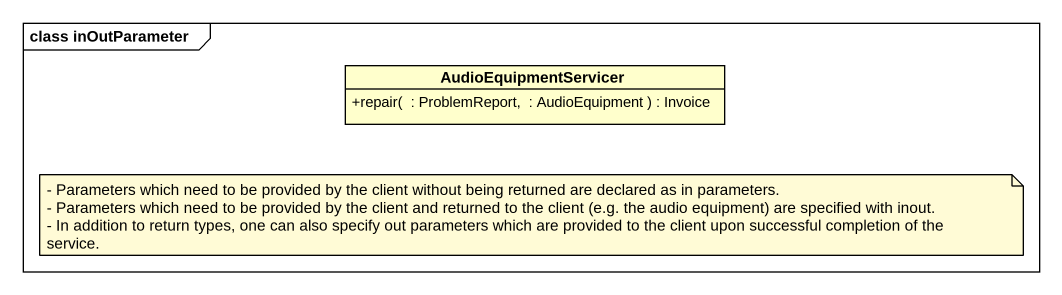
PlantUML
@startuml
mainframe class inOutParameter
hide circle
hide empty members
skinparam classAttributeIconSize 0
class AudioEquipmentServicer #FFFFCC {
  +repair(  : ProblemReport,  : AudioEquipment ) : Invoice
}
note as N1
  - Parameters which need to be provided by the client without being returned are declared as in parameters.
  - Parameters which need to be provided by the client and returned to the client (e.g. the audio equipment) are specified with inout.
  - In addition to return types, one can also specify out parameters which are provided to the client upon successful completion of the service.
end note
@enduml
